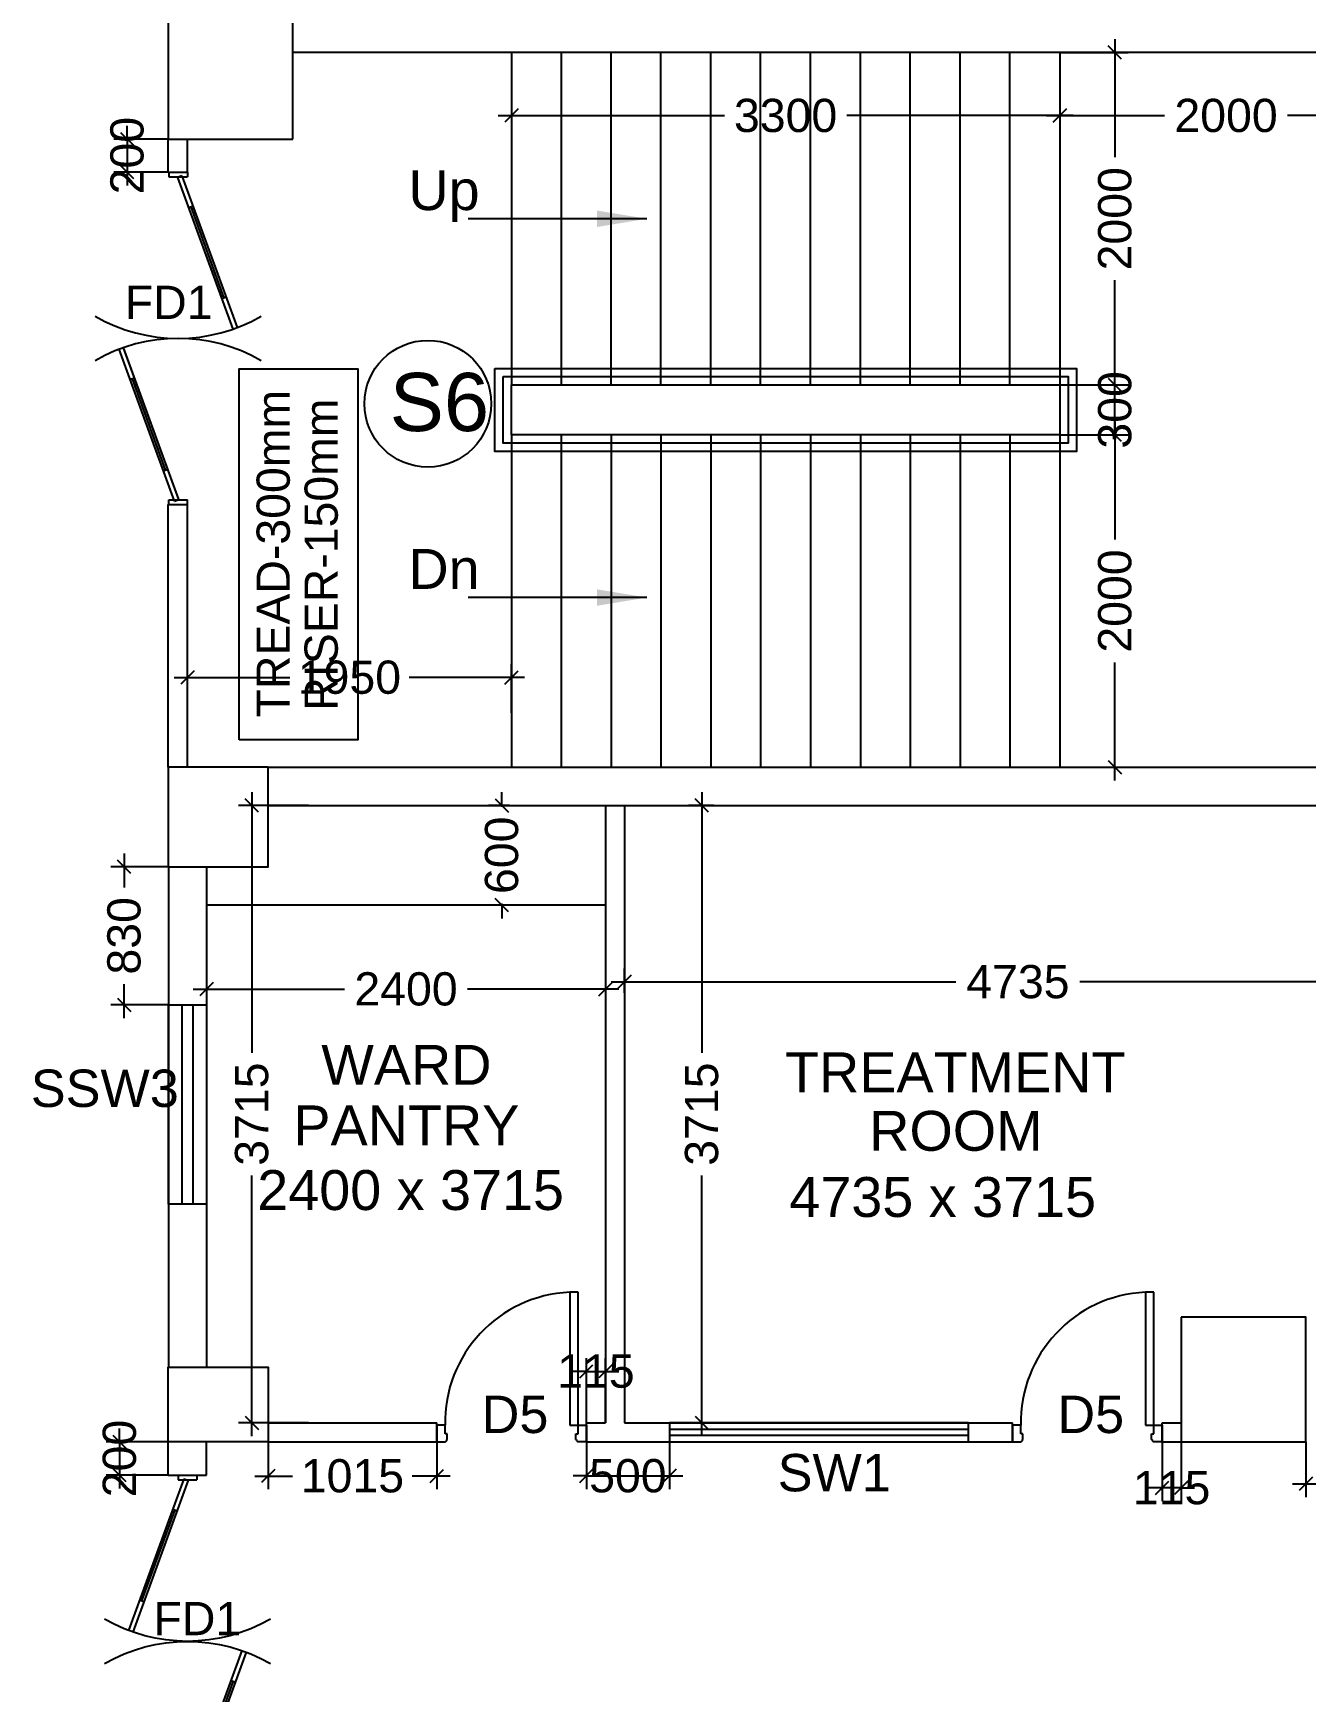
# Model space of a CAD drawing. Extents: x 7620542 to 7843793, y -6476226 to -6093835.
# Drawn here: x 7719566 to 7727223, y -6404973 to -6394993 of the extents above; entities that cross this region are included whole.
import ezdxf
from ezdxf.enums import TextEntityAlignment as Align

# ---------------------------------------------------------------- set-up
doc = ezdxf.new("R2010")
doc.units = 0
doc.header["$LTSCALE"] = 600
doc.header["$MEASUREMENT"] = 0
doc.header["$PDMODE"] = 35
doc.layers.get('0').update_dxf_attribs({"linetype": 'CONTINUOUS'})
doc.layers.get('Defpoints').update_dxf_attribs({"linetype": 'CONTINUOUS'})
for name, color, linetype in [('DOOR', 32, 'CONTINUOUS'), ('Fire Door', 10, 'CONTINUOUS'), ('joinery', 7, 'CONTINUOUS'), ('LA-column', 3, 'CONTINUOUS'), ('Railing', 21, 'CONTINUOUS'), ('Room Dim', 1, 'CONTINUOUS'), ('Stairscase', 7, 'CONTINUOUS'), ('STEPS', 7, 'CONTINUOUS'), ('TEXT', 6, 'CONTINUOUS'), ('Walls', 7, 'CONTINUOUS'), ('WIN', 151, 'CONTINUOUS'), ('Working Dim', 5, 'CONTINUOUS')]:
    doc.layers.add(name, color=color, linetype=linetype)
doc.styles.add('ari', font='arial.ttf')
doc.styles.add('ARIAL', font='arial.ttf')
doc.dimstyles.new('int. dim', dxfattribs={"dimtxt": 450, "dimasz": 80, "dimexe": 80, "dimexo": 0, "dimgap": 70, "dimtad": 0, "dimdec": 0, "dimzin": 12, "dimdsep": 46, "dimtxsty": 'ari', "dimblk": 'OBLIQUE', "dimcen": 2, "dimdle": 80, "dimclrd": 256, "dimclre": 256, "dimclrt": 6, "dimadec": 0, "dimazin": 0, "dimtfac": 1, "dimtdec": 0, "dimtix": 1, "dimtmove": 2, "dimatfit": 3, "dimfxl": 1, "dimtolj": 1, "dimtzin": 0, "dimlwd": -1, "dimlwe": -1, "dimarcsym": 0})

# ---------------------------------------------------------------- blocks, each defined once
blk = doc.blocks.new('A$C15456D16')
at = {"layer": 'Fire Door'}
for p, q in [((969.1, -3.6), (55.6, 329)), ((969.1, -3.6), (55.6, 329)), ((969.2, -3.6), (55.6, 329)), ((978.6, 22.6), (65.1, 355.1)), ((978.6, 22.6), (65.1, 355.1)), ((978.7, 22.6), (65.1, 355.1)), ((247.8, 288.6), (238.3, 262.5)), ((247.8, 288.6), (238.3, 262.5)), ((247.8, 288.6), (238.3, 262.5)), ((791.2, 76), (243, 275.5)), ((791.2, 76), (243, 275.5)), ((791.2, 76), (243, 275.5)), ((-1000, 55.6), (-972.2, 55.6)), ((-1000, -55.6), (-1000, 55.6)), ((-1000, 55.6), (-972.2, 55.6)), ((-1000, -55.6), (-1000, 55.6)), ((-1000, 55.6), (-972.2, 55.6)), ((-1000, -55.6), (-1000, 55.6)), ((-978.6, -22.6), (-969.1, 3.6)), ((-978.6, -22.6), (-969.1, 3.6)), ((-978.6, -22.6), (-969.1, 3.6)), ((-972.2, -55.6), (-972.2, 55.6)), ((-972.2, -55.6), (-972.2, 55.6)), ((-972.2, -55.6), (-972.2, 55.6)), ((-969.1, 3.6), (-55.6, -329)), ((-969.1, 3.6), (-55.6, -329)), ((-969.1, 3.6), (-55.5, -329)), ((795.9, 89.1), (786.4, 63)), ((795.9, 89.1), (786.4, 63)), ((795.9, 89.1), (786.4, 63)), ((978.6, 22.6), (969.1, -3.6)), ((978.6, 22.6), (969.1, -3.6)), ((978.7, 22.6), (969.2, -3.6)), ((1000, 55.6), (972.2, 55.6)), ((972.2, -55.6), (972.2, 55.6)), ((1000, 55.6), (972.2, 55.6)), ((972.2, -55.6), (972.2, 55.6)), ((1000, 55.6), (972.2, 55.6)), ((972.2, -55.6), (972.2, 55.6)), ((1000, -55.6), (1000, 55.6)), ((1000, -55.6), (1000, 55.6)), ((1000, -55.6), (1000, 55.6)), ((-1000, -55.6), (-972.2, -55.6)), ((-1000, -55.6), (-972.2, -55.6)), ((-1000, -55.6), (-972.2, -55.6)), ((-978.6, -22.6), (-65.1, -355.1)), ((-978.6, -22.6), (-65.1, -355.1)), ((-978.6, -22.6), (-65, -355.1)), ((-795.9, -89.1), (-786.4, -63)), ((-795.9, -89.1), (-786.4, -63)), ((-795.9, -89.1), (-786.4, -63)), ((-791.2, -76), (-243, -275.5)), ((-791.2, -76), (-243, -275.5)), ((-791.2, -76), (-243, -275.5)), ((1000, -55.6), (972.2, -55.6)), ((1000, -55.6), (972.2, -55.6)), ((1000, -55.6), (972.2, -55.6)), ((-238.3, -262.5), (-247.8, -288.6)), ((-238.3, -262.5), (-247.8, -288.6)), ((-238.3, -262.5), (-247.8, -288.6))]:
    blk.add_line(p, q, dxfattribs=at)
at = {"layer": 'Fire Door', "extrusion": (0, 0, -1)}
for centre, major_axis, start_param, end_param in [((-1000, 0), (-1000, 0.1), 2.617886, 3.665084), ((-1000, 0), (-1000, 0.1), 2.617886, 3.665084), ((-1000, 0), (-1000, 0.1), 2.617886, 3.665084), ((1000, 0), (1000, 0.1), 2.618102, 3.665299), ((1000, 0), (1000, 0.1), 2.618102, 3.665299), ((1000, 0), (1000, 0.1), 2.618102, 3.665299)]:
    blk.add_ellipse(centre, major_axis=major_axis, ratio=1, start_param=start_param, end_param=end_param, dxfattribs=at)
blk = doc.blocks.new('1000')
at = {"layer": 'DOOR'}
for p, q in [((0, -100), (0, 0)), ((0, 0), (49.7, 0)), ((49.7, 0), (49.7, -2.2)), ((63.2, -49.5), (49.7, -49.5)), ((49.7, -49.5), (49.7, -100)), ((63.2, -13.5), (61, -13.5)), ((63.2, -13.5), (63.2, -49.5)), ((836.8, -13.5), (836.8, -49.5)), ((836.8, -13.5), (839, -13.5)), ((836.8, -49.5), (850.3, -49.5)), ((850.3, 0), (850.3, -2.2)), ((900, 0), (850.3, 0)), ((850.3, -49.5), (850.3, -100)), ((900, -100), (900, 0)), ((49.7, -100), (0, -100)), ((49.7, -100), (49.7, -900.6)), ((100.2, -100), (49.7, -100)), ((100.2, -900.6), (100.2, -100)), ((850.3, -100), (900, -100)), ((49.7, -900.6), (100.2, -900.6))]:
    blk.add_line(p, q, dxfattribs=at)
for centre, major_axis, start_param, end_param in [((49.7, -13.5), (-7.95, 7.95), 3.926991, 5.497787), ((850.3, -13.5), (7.95, 7.95), 0.785398, 2.356194)]:
    blk.add_ellipse(centre, major_axis=major_axis, ratio=1, start_param=start_param, end_param=end_param, dxfattribs=at)
at = {"layer": 'DOOR', "color": 145}
blk.add_ellipse((64.3, -115.3), major_axis=(-519.7, 589.8), ratio=1, start_param=2.464943, end_param=4.009476, dxfattribs=at)
blk = doc.blocks.new('_Oblique')
at = {"color": 0, "linetype": 'ByBlock', "lineweight": -2}
blk.add_line((-0.5, -0.5), (0.5, 0.5), dxfattribs=at)
blk = doc.blocks.new('*D276')
at = {"layer": 'Defpoints', "color": 0, "transparency": 16777216}
for p in [(7727858.1, -6400701.3), (7723123.1, -6400766.7, 1.7), (7727858.1, -6400853.8, 1.7)]:
    blk.add_point(p, dxfattribs=at)
at = {"layer": 'Working Dim', "transparency": 16777216}
for p, q in [((7723123.1, -6400766.7), (7723123.1, -6400621.3)), ((7727858.1, -6400853.8), (7727858.1, -6400621.3)), ((7723043.1, -6400701.3), (7725117.2, -6400701.3)), ((7727938.1, -6400701.3), (7725864.1, -6400701.3))]:
    blk.add_line(p, q, dxfattribs=at)
at = {"layer": 'Working Dim', "transparency": 16777216, "xscale": 80, "yscale": 80, "zscale": 80, "rotation": 180}
blk.add_blockref('_Oblique', (7723123.1, -6400701.3), dxfattribs=at)
at = {"layer": 'Working Dim', "transparency": 16777216, "xscale": 80, "yscale": 80, "zscale": 80}
blk.add_blockref('_Oblique', (7727858.1, -6400701.3), dxfattribs=at)
at = {"layer": 'Working Dim', "color": 6, "transparency": 16777216, "insert": (7725490.6, -6400701.3), "char_height": 200, "attachment_point": 5, "style": 'ari'}
blk.add_mtext('\\A1;4735', dxfattribs=at)
blk = doc.blocks.new('*D277')
at = {"layer": 'Defpoints', "color": 0, "transparency": 16777216}
for p in [(7723588.5, -6399639.8), (7723661.8, -6399639.8, 17.2), (7723664.8, -6403354.6, -1.1)]:
    blk.add_point(p, dxfattribs=at)
at = {"layer": 'Working Dim', "transparency": 16777216}
for p, q in [((7723661.8, -6399639.8), (7723508.5, -6399639.8)), ((7723588.5, -6399559.8), (7723588.5, -6401127.9)), ((7723588.5, -6403434.6), (7723588.5, -6401866.5)), ((7723664.8, -6403354.6), (7723508.5, -6403354.6))]:
    blk.add_line(p, q, dxfattribs=at)
at = {"layer": 'Working Dim', "transparency": 16777216, "xscale": 80, "yscale": 80, "zscale": 80}
for p, rotation in [((7723588.5, -6399639.8), 90), ((7723588.5, -6403354.6), 270)]:
    blk.add_blockref('_Oblique', p, dxfattribs=dict(at, rotation=rotation))
at = {"layer": 'Working Dim', "color": 6, "transparency": 16777216, "insert": (7723588.5, -6401497.2), "char_height": 200, "attachment_point": 5, "rotation": 90, "style": 'ari'}
blk.add_mtext('\\A1;3715', dxfattribs=at)
blk = doc.blocks.new('*D278')
at = {"layer": 'Defpoints', "color": 0, "transparency": 16777216}
for p in [(7720609.1, -6400621.5, 19.9), (7723009.1, -6400655.5, 1.7), (7723009.1, -6400745)]:
    blk.add_point(p, dxfattribs=at)
at = {"layer": 'Working Dim', "transparency": 16777216}
for p, q in [((7720609.1, -6400621.5), (7720609.1, -6400825)), ((7720529.1, -6400745), (7721439.1, -6400745)), ((7723089.1, -6400745), (7722179.1, -6400745)), ((7723009.1, -6400655.5), (7723009.1, -6400825))]:
    blk.add_line(p, q, dxfattribs=at)
at = {"layer": 'Working Dim', "transparency": 16777216, "xscale": 80, "yscale": 80, "zscale": 80, "rotation": 180}
blk.add_blockref('_Oblique', (7720609.1, -6400745), dxfattribs=at)
at = {"layer": 'Working Dim', "transparency": 16777216, "xscale": 80, "yscale": 80, "zscale": 80}
blk.add_blockref('_Oblique', (7723009.1, -6400745), dxfattribs=at)
at = {"layer": 'Working Dim', "color": 6, "transparency": 16777216, "insert": (7721809.1, -6400745), "char_height": 200, "attachment_point": 5, "style": 'ari'}
blk.add_mtext('\\A1;2400', dxfattribs=at)
blk = doc.blocks.new('*D279')
at = {"layer": 'Defpoints', "color": 0, "transparency": 16777216}
for p in [(7720881.2, -6399639.8), (7721221.9, -6399639.8, 17.2), (7721221.9, -6403354.6, 1.7)]:
    blk.add_point(p, dxfattribs=at)
at = {"layer": 'Working Dim', "transparency": 16777216}
for p, q in [((7721221.9, -6399639.8), (7720801.2, -6399639.8)), ((7720881.2, -6399559.8), (7720881.2, -6401127.9)), ((7720881.2, -6403434.6), (7720881.2, -6401866.5)), ((7721221.9, -6403354.6), (7720801.2, -6403354.6))]:
    blk.add_line(p, q, dxfattribs=at)
at = {"layer": 'Working Dim', "transparency": 16777216, "xscale": 80, "yscale": 80, "zscale": 80}
for p, rotation in [((7720881.2, -6399639.8), 90), ((7720881.2, -6403354.6), 270)]:
    blk.add_blockref('_Oblique', p, dxfattribs=dict(at, rotation=rotation))
at = {"layer": 'Working Dim', "color": 6, "transparency": 16777216, "insert": (7720881.2, -6401497.2), "char_height": 200, "attachment_point": 5, "rotation": 90, "style": 'ari'}
blk.add_mtext('\\A1;3715', dxfattribs=at)
blk = doc.blocks.new('*D946')
at = {"layer": 'Defpoints', "color": 0, "transparency": 16777216}
for p in [(7725743, -6395394.1, 13.1), (7727743, -6395394.1, 14.8), (7727743, -6395489.1)]:
    blk.add_point(p, dxfattribs=at)
at = {"layer": 'Working Dim', "transparency": 16777216}
for p, q in [((7725743, -6395394.1), (7725743, -6395569.1)), ((7727743, -6395394.1), (7727743, -6395569.1)), ((7725663, -6395489.1), (7726373, -6395489.1)), ((7727823, -6395489.1), (7727113, -6395489.1))]:
    blk.add_line(p, q, dxfattribs=at)
at = {"layer": 'Working Dim', "transparency": 16777216, "xscale": 80, "yscale": 80, "zscale": 80, "rotation": 180}
blk.add_blockref('_Oblique', (7725743, -6395489.1), dxfattribs=at)
at = {"layer": 'Working Dim', "transparency": 16777216, "xscale": 80, "yscale": 80, "zscale": 80}
blk.add_blockref('_Oblique', (7727743, -6395489.1), dxfattribs=at)
at = {"layer": 'Working Dim', "color": 6, "transparency": 16777216, "insert": (7726743, -6395489.1), "char_height": 200, "attachment_point": 5, "style": 'ari'}
blk.add_mtext('\\A1;2000', dxfattribs=at)
blk = doc.blocks.new('*D947')
at = {"layer": 'Defpoints', "color": 0, "transparency": 16777216}
for p in [(7722443, -6395394.1, 13.1), (7725743, -6395394.1), (7722443, -6395489.1)]:
    blk.add_point(p, dxfattribs=at)
at = {"layer": 'Working Dim', "transparency": 16777216}
for p, q in [((7722443, -6395394.1), (7722443, -6395569.1)), ((7725743, -6395394.1), (7725743, -6395569.1)), ((7722363, -6395489.1), (7723724.7, -6395489.1)), ((7725823, -6395489.1), (7724461.2, -6395489.1))]:
    blk.add_line(p, q, dxfattribs=at)
at = {"layer": 'Working Dim', "transparency": 16777216, "xscale": 80, "yscale": 80, "zscale": 80, "rotation": 180}
blk.add_blockref('_Oblique', (7722443, -6395489.1), dxfattribs=at)
at = {"layer": 'Working Dim', "transparency": 16777216, "xscale": 80, "yscale": 80, "zscale": 80}
blk.add_blockref('_Oblique', (7725743, -6395489.1), dxfattribs=at)
at = {"layer": 'Working Dim', "color": 6, "transparency": 16777216, "insert": (7724093, -6395489.1), "char_height": 200, "attachment_point": 5, "style": 'ari'}
blk.add_mtext('\\A1;3300', dxfattribs=at)
blk = doc.blocks.new('*D948')
at = {"layer": 'Defpoints', "color": 0, "transparency": 16777216}
for p in [(7720494, -6398869.5), (7720494, -6399081.6, 17.2), (7722443, -6399081.7, 16.6)]:
    blk.add_point(p, dxfattribs=at)
at = {"layer": 'Working Dim', "transparency": 16777216}
for p, q in [((7720494, -6399081.6), (7720494, -6398789.5)), ((7722443, -6399081.7), (7722443, -6398789.5)), ((7720414, -6398869.5), (7721109.6, -6398869.5)), ((7722523, -6398869.5), (7721827.3, -6398869.5))]:
    blk.add_line(p, q, dxfattribs=at)
at = {"layer": 'Working Dim', "transparency": 16777216, "xscale": 80, "yscale": 80, "zscale": 80, "rotation": 180}
blk.add_blockref('_Oblique', (7720494, -6398869.5), dxfattribs=at)
at = {"layer": 'Working Dim', "transparency": 16777216, "xscale": 80, "yscale": 80, "zscale": 80}
blk.add_blockref('_Oblique', (7722443, -6398869.5), dxfattribs=at)
at = {"layer": 'Working Dim', "color": 6, "transparency": 16777216, "insert": (7721468.5, -6398869.5), "char_height": 200, "attachment_point": 5, "style": 'ari'}
blk.add_mtext('\\A1;1950', dxfattribs=at)
blk = doc.blocks.new('*D949')
at = {"layer": 'Defpoints', "color": 0, "transparency": 16777216}
for p in [(7725743, -6395109.7, 4.6), (7726074.4, -6395109.7), (7725743, -6397109.7, 13.1)]:
    blk.add_point(p, dxfattribs=at)
at = {"layer": 'Working Dim', "transparency": 16777216}
for p, q in [((7726074.4, -6395029.7), (7726074.4, -6395739.7)), ((7725743, -6395109.7), (7726154.4, -6395109.7)), ((7726074.4, -6397189.7), (7726074.4, -6396479.7)), ((7725743, -6397109.7), (7726154.4, -6397109.7))]:
    blk.add_line(p, q, dxfattribs=at)
at = {"layer": 'Working Dim', "transparency": 16777216, "xscale": 80, "yscale": 80, "zscale": 80}
for p, rotation in [((7726074.4, -6395109.7), 90), ((7726074.4, -6397109.7), 270)]:
    blk.add_blockref('_Oblique', p, dxfattribs=dict(at, rotation=rotation))
at = {"layer": 'Working Dim', "color": 6, "transparency": 16777216, "insert": (7726074.4, -6396109.7), "char_height": 200, "attachment_point": 5, "rotation": 90, "style": 'ari'}
blk.add_mtext('\\A1;2000', dxfattribs=at)
blk = doc.blocks.new('*D950')
at = {"layer": 'Defpoints', "color": 0, "transparency": 16777216}
for p in [(7725743, -6397409.7, 13.1), (7725743, -6399409.8, 17.2), (7726074.4, -6399409.8)]:
    blk.add_point(p, dxfattribs=at)
at = {"layer": 'Working Dim', "transparency": 16777216}
for p, q in [((7726074.4, -6397329.7), (7726074.4, -6398039.7)), ((7725743, -6397409.7), (7726154.4, -6397409.7)), ((7726074.4, -6399489.8), (7726074.4, -6398779.7)), ((7725743, -6399409.8), (7726154.4, -6399409.8))]:
    blk.add_line(p, q, dxfattribs=at)
at = {"layer": 'Working Dim', "transparency": 16777216, "xscale": 80, "yscale": 80, "zscale": 80}
for p, rotation in [((7726074.4, -6397409.7), 90), ((7726074.4, -6399409.8), 270)]:
    blk.add_blockref('_Oblique', p, dxfattribs=dict(at, rotation=rotation))
at = {"layer": 'Working Dim', "color": 6, "transparency": 16777216, "insert": (7726074.4, -6398409.7), "char_height": 200, "attachment_point": 5, "rotation": 90, "style": 'ari'}
blk.add_mtext('\\A1;2000', dxfattribs=at)
blk = doc.blocks.new('*D957')
at = {"layer": 'Defpoints', "color": 0, "transparency": 16777216}
for p in [(7725743, -6397109.7), (7726074.4, -6397109.7), (7725743, -6397409.7)]:
    blk.add_point(p, dxfattribs=at)
at = {"layer": 'Working Dim', "transparency": 16777216}
for p, q in [((7726074.4, -6397109.7), (7726074.4, -6397029.7)), ((7725743, -6397109.7), (7726154.4, -6397109.7)), ((7726074.4, -6397409.7), (7726074.4, -6397109.7)), ((7725743, -6397409.7), (7726154.4, -6397409.7)), ((7726074.4, -6397409.7), (7726074.4, -6397489.7))]:
    blk.add_line(p, q, dxfattribs=at)
at = {"layer": 'Working Dim', "transparency": 16777216, "xscale": 80, "yscale": 80, "zscale": 80}
for p, rotation in [((7726074.4, -6397109.7), 270), ((7726074.4, -6397409.7), 90)]:
    blk.add_blockref('_Oblique', p, dxfattribs=dict(at, rotation=rotation))
at = {"layer": 'Working Dim', "color": 6, "transparency": 16777216, "insert": (7726074.4, -6397259.7), "char_height": 200, "attachment_point": 5, "rotation": 90, "style": 'ari'}
blk.add_mtext('\\A1;300', dxfattribs=at)
blk = doc.blocks.new('*D1547')
at = {"layer": 'Defpoints', "color": 0, "transparency": 16777216}
for p in [(7720379, -6403469.6, 2.4), (7720085.6, -6403669.6), (7720379, -6403669.6)]:
    blk.add_point(p, dxfattribs=at)
at = {"layer": 'Working Dim', "transparency": 16777216}
for p, q in [((7720085.6, -6403469.6), (7720085.6, -6403389.6)), ((7720379, -6403469.6), (7720005.6, -6403469.6)), ((7720085.6, -6403469.6), (7720085.6, -6403669.6)), ((7720379, -6403669.6), (7720005.6, -6403669.6)), ((7720085.6, -6403669.6), (7720085.6, -6403749.6))]:
    blk.add_line(p, q, dxfattribs=at)
at = {"layer": 'Working Dim', "transparency": 16777216, "xscale": 80, "yscale": 80, "zscale": 80}
for p, rotation in [((7720085.6, -6403469.6), 270), ((7720085.6, -6403669.6), 90)]:
    blk.add_blockref('_Oblique', p, dxfattribs=dict(at, rotation=rotation))
at = {"layer": 'Working Dim', "color": 6, "transparency": 16777216, "insert": (7720085.6, -6403569.6), "char_height": 200, "attachment_point": 5, "rotation": 90, "style": 'ari'}
blk.add_mtext('\\A1;200', dxfattribs=at)
blk = doc.blocks.new('*D1590')
at = {"layer": 'Defpoints', "color": 0, "transparency": 16777216}
for p in [(7720979, -6403469.6, 2.4), (7721994.1, -6403469.6), (7721994.1, -6403674.8)]:
    blk.add_point(p, dxfattribs=at)
at = {"layer": 'Working Dim', "transparency": 16777216}
for p, q in [((7720979, -6403469.6), (7720979, -6403754.8)), ((7721994.1, -6403469.6), (7721994.1, -6403754.8)), ((7720899, -6403674.8), (7721126.6, -6403674.8)), ((7722074.1, -6403674.8), (7721846.5, -6403674.8))]:
    blk.add_line(p, q, dxfattribs=at)
at = {"layer": 'Working Dim', "transparency": 16777216, "xscale": 80, "yscale": 80, "zscale": 80, "rotation": 180}
blk.add_blockref('_Oblique', (7720979, -6403674.8), dxfattribs=at)
at = {"layer": 'Working Dim', "transparency": 16777216, "xscale": 80, "yscale": 80, "zscale": 80}
blk.add_blockref('_Oblique', (7721994.1, -6403674.8), dxfattribs=at)
at = {"layer": 'Working Dim', "color": 6, "transparency": 16777216, "insert": (7721486.6, -6403674.8), "char_height": 200, "attachment_point": 5, "style": 'ari'}
blk.add_mtext('\\A1;1015', dxfattribs=at)
blk = doc.blocks.new('*D1591')
at = {"layer": 'Defpoints', "color": 0, "transparency": 16777216}
for p in [(7723009.1, -6403045), (7722894.1, -6403354.6), (7723009.1, -6403354.6)]:
    blk.add_point(p, dxfattribs=at)
at = {"layer": 'Working Dim', "transparency": 16777216}
for p, q in [((7722894.1, -6403045), (7722814.1, -6403045)), ((7722894.1, -6403354.6), (7722894.1, -6402965)), ((7722894.1, -6403045), (7723009.1, -6403045)), ((7723009.1, -6403354.6), (7723009.1, -6402965)), ((7723009.1, -6403045), (7723089.1, -6403045))]:
    blk.add_line(p, q, dxfattribs=at)
at = {"layer": 'Working Dim', "transparency": 16777216, "xscale": 80, "yscale": 80, "zscale": 80}
blk.add_blockref('_Oblique', (7722894.1, -6403045), dxfattribs=at)
at = {"layer": 'Working Dim', "transparency": 16777216, "xscale": 80, "yscale": 80, "zscale": 80, "rotation": 180}
blk.add_blockref('_Oblique', (7723009.1, -6403045), dxfattribs=at)
at = {"layer": 'Working Dim', "color": 6, "transparency": 16777216, "insert": (7722951.6, -6403045), "char_height": 200, "attachment_point": 5, "style": 'ari'}
blk.add_mtext('\\A1;115', dxfattribs=at)
blk = doc.blocks.new('*D1592')
at = {"layer": 'Defpoints', "color": 0, "transparency": 16777216}
for p in [(7722894.1, -6403469.6), (7723393.9, -6403469.6), (7723393.9, -6403674.4)]:
    blk.add_point(p, dxfattribs=at)
at = {"layer": 'Working Dim', "transparency": 16777216}
for p, q in [((7722894.1, -6403469.6), (7722894.1, -6403754.4)), ((7723393.9, -6403469.6), (7723393.9, -6403754.4)), ((7722894.1, -6403674.4), (7722814.1, -6403674.4)), ((7722894.1, -6403674.4), (7723393.9, -6403674.4)), ((7723393.9, -6403674.4), (7723473.9, -6403674.4))]:
    blk.add_line(p, q, dxfattribs=at)
at = {"layer": 'Working Dim', "transparency": 16777216, "xscale": 80, "yscale": 80, "zscale": 80}
blk.add_blockref('_Oblique', (7722894.1, -6403674.4), dxfattribs=at)
at = {"layer": 'Working Dim', "transparency": 16777216, "xscale": 80, "yscale": 80, "zscale": 80, "rotation": 180}
blk.add_blockref('_Oblique', (7723393.9, -6403674.4), dxfattribs=at)
at = {"layer": 'Working Dim', "color": 6, "transparency": 16777216, "insert": (7723144, -6403674.4), "char_height": 200, "attachment_point": 5, "style": 'ari'}
blk.add_mtext('\\A1;500', dxfattribs=at)
blk = doc.blocks.new('*D1593')
at = {"layer": 'Defpoints', "color": 0, "transparency": 16777216}
for p in [(7726358.1, -6403469.6), (7726473.1, -6403469.6), (7726358.1, -6403746.2)]:
    blk.add_point(p, dxfattribs=at)
at = {"layer": 'Working Dim', "transparency": 16777216}
for p, q in [((7726358.1, -6403469.6), (7726358.1, -6403826.2)), ((7726473.1, -6403469.6), (7726473.1, -6403826.2)), ((7726358.1, -6403746.2), (7726278.1, -6403746.2)), ((7726473.1, -6403746.2), (7726358.1, -6403746.2)), ((7726473.1, -6403746.2), (7726553.1, -6403746.2))]:
    blk.add_line(p, q, dxfattribs=at)
at = {"layer": 'Working Dim', "transparency": 16777216, "xscale": 80, "yscale": 80, "zscale": 80}
blk.add_blockref('_Oblique', (7726358.1, -6403746.2), dxfattribs=at)
at = {"layer": 'Working Dim', "transparency": 16777216, "xscale": 80, "yscale": 80, "zscale": 80, "rotation": 180}
blk.add_blockref('_Oblique', (7726473.1, -6403746.2), dxfattribs=at)
at = {"layer": 'Working Dim', "color": 6, "transparency": 16777216, "insert": (7726415.6, -6403746.2), "char_height": 200, "attachment_point": 5, "style": 'ari'}
blk.add_mtext('\\A1;115', dxfattribs=at)
blk = doc.blocks.new('*D1595')
at = {"layer": 'Defpoints', "color": 0, "transparency": 16777216}
for p in [(7727223, -6403469.7, 3.4), (7728523.2, -6403469.6), (7728523.2, -6403722.8)]:
    blk.add_point(p, dxfattribs=at)
at = {"layer": 'Working Dim', "transparency": 16777216}
for p, q in [((7727223, -6403469.7), (7727223, -6403802.8)), ((7728523.2, -6403469.6), (7728523.2, -6403802.8)), ((7727143, -6403722.8), (7727514.2, -6403722.8)), ((7728603.2, -6403722.8), (7728232, -6403722.8))]:
    blk.add_line(p, q, dxfattribs=at)
at = {"layer": 'Working Dim', "transparency": 16777216, "xscale": 80, "yscale": 80, "zscale": 80, "rotation": 180}
blk.add_blockref('_Oblique', (7727223, -6403722.8), dxfattribs=at)
at = {"layer": 'Working Dim', "transparency": 16777216, "xscale": 80, "yscale": 80, "zscale": 80}
blk.add_blockref('_Oblique', (7728523.2, -6403722.8), dxfattribs=at)
at = {"layer": 'Working Dim', "color": 6, "transparency": 16777216, "insert": (7727873.1, -6403722.8), "char_height": 200, "attachment_point": 5, "style": 'ari'}
blk.add_mtext('\\A1;1300', dxfattribs=at)
blk = doc.blocks.new('*D1605')
at = {"layer": 'Defpoints', "color": 0, "transparency": 16777216}
for p in [(7720379, -6395629.7), (7720131.3, -6395829.7), (7720379, -6395829.7)]:
    blk.add_point(p, dxfattribs=at)
at = {"layer": 'Working Dim', "transparency": 16777216}
for p, q in [((7720131.3, -6395629.7), (7720131.3, -6395549.7)), ((7720379, -6395629.7), (7720051.3, -6395629.7)), ((7720131.3, -6395629.7), (7720131.3, -6395829.7)), ((7720379, -6395829.7), (7720051.3, -6395829.7)), ((7720131.3, -6395829.7), (7720131.3, -6395909.7))]:
    blk.add_line(p, q, dxfattribs=at)
at = {"layer": 'Working Dim', "transparency": 16777216, "xscale": 80, "yscale": 80, "zscale": 80}
for p, rotation in [((7720131.3, -6395629.7), 270), ((7720131.3, -6395829.7), 90)]:
    blk.add_blockref('_Oblique', p, dxfattribs=dict(at, rotation=rotation))
at = {"layer": 'Working Dim', "color": 6, "transparency": 16777216, "insert": (7720131.3, -6395729.7), "char_height": 200, "attachment_point": 5, "rotation": 90, "style": 'ari'}
blk.add_mtext('\\A1;200', dxfattribs=at)
blk = doc.blocks.new('*D1606')
at = {"layer": 'Defpoints', "color": 0, "transparency": 16777216}
for p in [(7720379, -6400009.7, 3.4), (7720113, -6400839.6), (7720379.1, -6400839.6)]:
    blk.add_point(p, dxfattribs=at)
at = {"layer": 'Working Dim', "transparency": 16777216}
for p, q in [((7720113, -6399929.7), (7720113, -6400133.9)), ((7720379, -6400009.7), (7720033, -6400009.7)), ((7720113, -6400919.6), (7720113, -6400715.4)), ((7720379.1, -6400839.6), (7720033, -6400839.6))]:
    blk.add_line(p, q, dxfattribs=at)
at = {"layer": 'Working Dim', "transparency": 16777216, "xscale": 80, "yscale": 80, "zscale": 80}
for p, rotation in [((7720113, -6400009.7), 90), ((7720113, -6400839.6), 270)]:
    blk.add_blockref('_Oblique', p, dxfattribs=dict(at, rotation=rotation))
at = {"layer": 'Working Dim', "color": 6, "transparency": 16777216, "insert": (7720113, -6400424.6), "char_height": 200, "attachment_point": 5, "rotation": 90, "style": 'ari'}
blk.add_mtext('\\A1;830', dxfattribs=at)
blk = doc.blocks.new('*D2066')
at = {"layer": 'Defpoints', "color": 0, "transparency": 16777216}
for p in [(7722431.4, -6399639.8), (7722385.1, -6400239.6), (7722431.4, -6400239.6)]:
    blk.add_point(p, dxfattribs=at)
at = {"layer": 'Working Dim', "transparency": 16777216}
for p, q in [((7722431.4, -6399639.8), (7722305.1, -6399639.8)), ((7722385.1, -6399639.8), (7722385.1, -6399559.8)), ((7722385.1, -6399639.8), (7722385.1, -6399648.5)), ((7722431.4, -6400239.6), (7722305.1, -6400239.6)), ((7722385.1, -6400239.6), (7722385.1, -6400230.8)), ((7722385.1, -6400239.6), (7722385.1, -6400319.6))]:
    blk.add_line(p, q, dxfattribs=at)
at = {"layer": 'Working Dim', "transparency": 16777216, "xscale": 80, "yscale": 80, "zscale": 80}
for p, rotation in [((7722385.1, -6399639.8), 270), ((7722385.1, -6400239.6), 90)]:
    blk.add_blockref('_Oblique', p, dxfattribs=dict(at, rotation=rotation))
at = {"layer": 'Working Dim', "color": 6, "transparency": 16777216, "insert": (7722385.1, -6399939.7), "char_height": 200, "attachment_point": 5, "rotation": 90, "style": 'ari'}
blk.add_mtext('\\A1;600', dxfattribs=at)

msp = doc.modelspace()

# ---------------------------------------------------------------- linework, layer by layer
msp.add_circle((7721940.638, -6397222.851, -2.741), 381.426)
at = {"layer": 'LA-column', "color": 2}
for points, elevation in [([(7721128.968, -6395629.731), (7721128.968, -6394879.731), (7720378.968, -6394879.731), (7720378.968, -6395629.731)], -11.41), ([(7720378.968, -6400009.73), (7720978.968, -6400009.73), (7720978.968, -6399409.73), (7720378.968, -6399409.73)], -11.41), ([(7726472.968, -6402719.726), (7726472.968, -6403469.726), (7727222.968, -6403469.726), (7727222.968, -6402719.726)], -11.41), ([(7720978.968, -6403469.615), (7720378.968, -6403469.615), (7720378.968, -6403019.615), (7720978.968, -6403019.615)], -12.441)]:
    msp.add_lwpolyline(points, close=True, dxfattribs=dict(at, elevation=elevation))
at = {"layer": 'Railing', "elevation": -1.738}
for points in [[(7722342.967, -6397009.686), (7725842.969, -6397009.686), (7725842.969, -6397509.689), (7722342.967, -6397509.689)], [(7722392.967, -6397059.687), (7725792.968, -6397059.687), (7725792.968, -6397459.688), (7722392.967, -6397459.688)]]:
    msp.add_lwpolyline(points, close=True, dxfattribs=at)
at = {"layer": 'Stairscase', "color": 7}
for p, q in [((7722442.968, -6395109.688, -1.738), (7722442.968, -6397109.688, -1.738)), ((7722742.968, -6395109.688, -1.738), (7722742.968, -6397109.688, -1.738)), ((7723042.968, -6397109.688, -1.738), (7723042.968, -6395109.688, -1.738)), ((7723342.968, -6397109.688, -1.738), (7723342.968, -6395109.688, -1.738)), ((7723642.968, -6397109.688, -1.738), (7723642.968, -6395109.688, -1.738)), ((7723942.968, -6397109.688, -1.738), (7723942.968, -6395109.688, -1.738)), ((7724242.968, -6397109.688, -1.738), (7724242.968, -6395109.688, -1.738)), ((7724542.968, -6397109.688, -1.738), (7724542.968, -6395109.688, -1.738)), ((7724842.968, -6397109.688, -1.738), (7724842.968, -6395109.688, -1.738)), ((7725142.968, -6397109.688, -1.738), (7725142.968, -6395109.688, -1.738)), ((7725442.968, -6397109.688, -1.738), (7725442.968, -6395109.688, -1.738)), ((7725742.968, -6395109.688, -1.738), (7725742.968, -6397109.688, -1.738)), ((7722442.968, -6397409.688, -1.738), (7722442.968, -6399409.688, -1.738)), ((7722742.968, -6397409.688, -1.738), (7722742.968, -6399409.688, -1.738)), ((7723042.968, -6397409.688, -1.738), (7723042.968, -6399409.688, -1.738)), ((7723342.968, -6397409.688, -1.738), (7723342.968, -6399409.688, -1.738)), ((7723642.968, -6397409.688, -1.738), (7723642.968, -6399409.688, -1.738)), ((7723942.968, -6397409.688, -1.738), (7723942.968, -6399409.688, -1.738)), ((7724242.968, -6397409.688, -1.738), (7724242.968, -6399409.688, -1.738)), ((7724542.968, -6397409.688, -1.738), (7724542.968, -6399409.688, -1.738)), ((7724842.968, -6397409.688, -1.738), (7724842.968, -6399409.688, -1.738)), ((7725142.968, -6397409.688, -1.738), (7725142.968, -6399409.688, -1.738)), ((7725442.968, -6397409.688, -1.738), (7725442.968, -6399409.688, -1.738)), ((7725742.968, -6397409.688, -1.738), (7725742.968, -6399409.688, -1.738))]:
    msp.add_line(p, q, dxfattribs=at)
at = {"layer": 'Stairscase', "color": 7, "elevation": -1.738}
msp.add_lwpolyline([(7722442.968, -6397109.688), (7725742.968, -6397109.688), (7725742.968, -6397409.688), (7722442.968, -6397409.688)], close=True, dxfattribs=at)
at = {"layer": 'STEPS', "elevation": -2.741}
msp.add_lwpolyline([(7720804.266, -6399244.402), (7720804.266, -6397012.754), (7721519.847, -6397012.754), (7721519.847, -6399244.402)], close=True, dxfattribs=at)
at = {"layer": 'Walls'}
for p, q in [((7727742.968, -6395109.688, -14.83), (7721128.968, -6395109.688, -14.83)), ((7720378.968, -6395829.689, -14.83), (7720493.968, -6395829.689, -14.83)), ((7720378.968, -6397829.708, -14.83), (7720493.968, -6397829.708, -14.83)), ((7720978.968, -6399409.767, -14.83), (7727742.968, -6399409.767, -14.83)), ((7720978.968, -6399639.767, -14.83), (7727742.968, -6399639.767, -14.83)), ((7723009.149, -6399639.616, -14.83), (7723009.149, -6403354.616, -14.83)), ((7723124.149, -6399639.616, -14.83), (7723124.149, -6403354.616, -14.83)), ((7720379.146, -6400009.918, -14.83), (7720379.146, -6403019.77, -14.83)), ((7720609.146, -6400009.918, -14.83), (7720609.146, -6403019.77, -14.83)), ((7720978.877, -6403354.616, -14.83), (7721994.144, -6403354.616, -14.83)), ((7721994.144, -6403469.616, -14.83), (7721994.144, -6403354.616, -14.83)), ((7722894.149, -6403354.616, -14.83), (7723009.149, -6403354.616, -14.83)), ((7723124.149, -6403354.616, -14.83), (7725458.142, -6403354.616, -14.83)), ((7726358.147, -6403354.616, -14.83), (7726473.147, -6403354.616, -14.83)), ((7726358.147, -6403469.616, -14.83), (7726358.147, -6403354.616, -14.83)), ((7720378.969, -6403669.575, -14.83), (7720378.969, -6403469.77, -14.83)), ((7720608.969, -6403669.575, -14.83), (7720608.969, -6403469.77, -14.83)), ((7720978.877, -6403469.616, -14.83), (7721994.144, -6403469.616, -14.83)), ((7722894.149, -6403469.616, -14.83), (7725458.142, -6403469.616, -14.83)), ((7726358.147, -6403469.616, -14.83), (7726473.147, -6403469.616, -14.83)), ((7720378.969, -6403669.575, -14.83), (7720608.969, -6403669.575, -14.83))]:
    msp.add_line(p, q, dxfattribs=at)
at = {"layer": 'Walls', "linetype": 'Continuous'}
for p, q in [((7723009.149, -6400239.616, -14.83), (7720609.146, -6400239.616, -14.83)), ((7722894.149, -6403469.616, -14.83), (7722894.149, -6403354.616, -14.83)), ((7725458.142, -6403469.616, -14.83), (7725458.142, -6403354.616, -14.83))]:
    msp.add_line(p, q, dxfattribs=at)
at = {"layer": 'Walls', "elevation": -14.83, "flags": 128}
for points in [[(7720378.968, -6395829.689), (7720378.968, -6395629.767)], [(7720493.968, -6395829.689), (7720493.968, -6395629.767)], [(7720378.968, -6399409.767), (7720378.968, -6397829.708)], [(7720493.968, -6399409.688), (7720493.968, -6397829.708)]]:
    msp.add_lwpolyline(points, dxfattribs=at)
at = {"layer": 'WIN', "linetype": 'Continuous', "elevation": -14.83}
for points in [[(7720379.146, -6402039.553), (7720379.146, -6400839.553), (7720609.146, -6400839.553), (7720609.146, -6402039.553)], [(7720461.93, -6402039.553), (7720461.93, -6400839.553), (7720526.363, -6400839.553), (7720526.363, -6402039.553)], [(7723393.941, -6403354.616), (7723393.941, -6403469.607), (7725194.349, -6403469.607), (7725194.349, -6403354.616)], [(7723393.941, -6403394.616), (7723393.941, -6403429.607), (7725194.349, -6403429.607), (7725194.349, -6403394.616)]]:
    msp.add_lwpolyline(points, close=True, dxfattribs=at)

# ---------------------------------------------------------------- block references
at = {"layer": 'DOOR', "linetype": 'Continuous', "rotation": 180.0000130200482}
for p in [(7722894.144, -6403469.616, -14.83), (7726358.141, -6403469.616, -14.83)]:
    msp.add_blockref('1000', p, dxfattribs=at)
at = {"layer": 'Fire Door', "color": 3, "lineweight": 0, "xscale": -1, "rotation": 270}
msp.add_blockref('A$C15456D16', (7720438.412, -6396829.708, 2.39), dxfattribs=at)
at = {"layer": 'Fire Door', "color": 3, "lineweight": 0, "rotation": 270}
msp.add_blockref('A$C15456D16', (7720493.969, -6404669.704, -14.83), dxfattribs=at)

# ---------------------------------------------------------------- texts
at = {"layer": 'Fire Door', "style": 'ARIAL'}
for p in [(7720381.106, -6396712.783, 14.417), (7720553.741, -6404632.655, -14.83)]:
    msp.add_text('FD1', height=200, dxfattribs=at).set_placement(p, align=Align.CENTER)
at = {"layer": 'joinery', "style": 'ari'}
for s, p in [('SSW3', (7719996.9, -6401454.227, -14.83)), ('D5', (7722465.096, -6403416.398, -14.83)), ('D5', (7725929.094, -6403416.398, -14.83)), ('SW1', (7724385.854, -6403767.131, -14.83))]:
    msp.add_text(s, height=225, dxfattribs=at).set_placement(p, align=Align.CENTER)
at = {"layer": 'Room Dim', "style": 'ARIAL'}
msp.add_text('2400 x 3715', height=240, dxfattribs=at).set_placement((7721836.842, -6401954.255, -14.83), align=Align.MIDDLE_CENTER)
msp.add_text('4735 x 3715', height=240, dxfattribs=at).set_placement((7725038.263, -6402115.996, -14.83), align=Align.CENTER)
at = {"layer": 'Stairscase', "color": 7, "linetype": 'Continuous', "style": 'ARIAL'}
for s, p in [('Up', (7722037.802, -6396057.551, -1.738)), ('Dn', (7722037.802, -6398336.688, -1.738))]:
    msp.add_text(s, height=240, dxfattribs=at).set_placement(p, align=Align.CENTER)
at = {"layer": 'STEPS', "color": 6, "style": 'ARIAL'}
msp.add_text('S6', height=350, dxfattribs=at).set_placement((7722010.027, -6397387.234, -2.741), align=Align.CENTER)
at = {"layer": 'TEXT', "color": 7, "style": 'ARIAL'}
for s, p in [('TREAD-300mm', (7721109.88, -6398124.815, -2.741)), ('RISER-150mm', (7721398.551, -6398130.349, -2.741))]:
    msp.add_text(s, height=200, rotation=90, dxfattribs=at).set_placement(p, align=Align.CENTER)
for s, p in [('WARD', (7721811.256, -6401320.81, -14.83)), ('TREATMENT', (7725113.795, -6401365.563, -14.83)), ('PANTRY', (7721811.256, -6401685.077, -14.83)), ('ROOM', (7725117.56, -6401717.727, -14.83))]:
    msp.add_text(s, height=240, dxfattribs=at).set_placement(p, align=Align.CENTER)

# ---------------------------------------------------------------- dimensions: what is measured, and where the dimension line sits
at = {"layer": 'Working Dim'}
for base, p1, p2, override, picture, middle in [((7726074.372, -6395109.688, -14.83), (7725742.968, -6397109.688, -1.738), (7725742.971, -6395109.688, -10.192), {"dimtxt": 200}, '*D949', (7726074.372, -6396109.688, -14.83)), ((7720131.322, -6395829.689, -14.83), (7720378.968, -6395629.731, -14.83), (7720378.968, -6395829.689, -14.83), {"dimtxt": 200, "dimarcsym": 1}, '*D1605', (7720131.322, -6395729.71, -14.83)), ((7726074.372, -6397109.688, -14.83), (7725742.968, -6397409.688, -14.83), (7725742.968, -6397109.688, -14.83), {"dimtxt": 200}, '*D957', (7726074.372, -6397259.688, -14.83)), ((7726074.372, -6399409.767, -14.83), (7725742.968, -6397409.688, -1.738), (7725742.968, -6399409.767, 2.39), {"dimtxt": 200}, '*D950', (7726074.372, -6398409.727, -14.83)), ((7720881.211, -6399639.767, -14.83), (7721221.949, -6403354.616, -13.12), (7721221.949, -6399639.767, 2.39), {"dimtxt": 200}, '*D279', (7720881.211, -6401497.192, -14.83)), ((7723588.477, -6399639.767, -14.83), (7723664.796, -6403354.616, -15.968), (7723661.796, -6399639.767, 2.39), {"dimtxt": 200}, '*D277', (7723588.477, -6401497.191, -14.83)), ((7720112.954, -6400839.553, -14.83), (7720378.968, -6400009.73, -11.41), (7720379.146, -6400839.553, -14.83), {"dimtxt": 200, "dimarcsym": 1}, '*D1606', (7720112.954, -6400424.642, -14.83)), ((7720085.61, -6403669.575, -14.83), (7720378.968, -6403469.615, -12.441), (7720378.968, -6403669.575, -14.83), {"dimtxt": 200, "dimarcsym": 1}, '*D1547', (7720085.61, -6403569.595, -14.83))]:
    dim = msp.add_linear_dim(base=base, p1=p1, p2=p2, angle=90, dimstyle='int. dim', override=override, dxfattribs=at)
    dim.commit()
    dim.dimension.update_dxf_attribs({"geometry": picture, "text_midpoint": middle})
for base, p1, p2, override, picture, middle in [((7722442.968, -6395489.051, -14.83), (7725742.968, -6395394.082, -14.83), (7722442.968, -6395394.082, -1.738), {"dimtxt": 200}, '*D947', (7724092.968, -6395489.051, -14.83)), ((7727742.968, -6395489.051, -14.83), (7725742.968, -6395394.082, -1.738), (7727742.968, -6395394.082), {"dimtxt": 200}, '*D946', (7726742.968, -6395489.051, -14.83)), ((7723009.149, -6400745.013, -14.83), (7720609.146, -6400621.529, 5.068), (7723009.149, -6400655.473, -13.12), {"dimtxt": 200}, '*D278', (7721809.148, -6400745.013, -14.83)), ((7727858.147, -6400701.338, -14.83), (7723123.149, -6400766.672, -13.12), (7727858.147, -6400853.756, -13.12), {"dimtxt": 200}, '*D276', (7725490.648, -6400701.338, -14.83)), ((7723009.149, -6403045.013, -14.83), (7722894.149, -6403354.616, -14.83), (7723009.149, -6403354.616, -14.83), {"dimtxt": 200, "dimarcsym": 1}, '*D1591', (7722951.649, -6403045.013, -14.83)), ((7721994.144, -6403674.804, -14.83), (7720978.968, -6403469.615, -12.441), (7721994.144, -6403469.615, -14.83), {"dimtxt": 200, "dimarcsym": 1}, '*D1590', (7721486.556, -6403674.804, -14.83)), ((7723393.941, -6403674.449, -14.83), (7722894.149, -6403469.616, -14.83), (7723393.941, -6403469.616, -14.83), {"dimtxt": 200, "dimarcsym": 1}, '*D1592', (7723144.045, -6403674.449, -14.83)), ((7726358.147, -6403746.17, -14.83), (7726473.147, -6403469.616, -14.83), (7726358.147, -6403469.616, -14.83), {"dimtxt": 200, "dimarcsym": 1}, '*D1593', (7726415.647, -6403746.17, -14.83)), ((7728523.183, -6403722.824, -14.83), (7727222.968, -6403469.726, -11.41), (7728523.183, -6403469.602, -14.83), {"dimtxt": 200, "dimarcsym": 1}, '*D1595', (7727873.076, -6403722.824, -14.83))]:
    dim = msp.add_linear_dim(base=base, p1=p1, p2=p2, dimstyle='int. dim', override=override, dxfattribs=at)
    dim.commit()
    dim.dimension.update_dxf_attribs({"geometry": picture, "text_midpoint": middle})
dim = msp.add_linear_dim(base=(7720493.968, -6398869.48, -14.83), p1=(7722442.968, -6399081.653, 1.747), p2=(7720493.968, -6399081.631, 2.39), text='1950', dimstyle='int. dim', override={"dimtxt": 200}, dxfattribs=at)
dim.commit()
dim.dimension.update_dxf_attribs({"geometry": '*D948', "text_midpoint": (7721468.468, -6398869.48, -14.83)})
at = {"layer": 'Working Dim', "color": 7}
dim = msp.add_linear_dim(base=(7722385.142, -6400239.616, -14.83), p1=(7722431.368, -6399639.767, -14.83), p2=(7722431.368, -6400239.616, -14.83), angle=90, dimstyle='int. dim', override={"dimtxt": 200, "dimarcsym": 1}, dxfattribs=at)
dim.commit()
dim.dimension.update_dxf_attribs({"geometry": '*D2066', "text_midpoint": (7722385.142, -6399939.692, -14.83)})

# ---------------------------------------------------------------- leaders
at = {"layer": 'Stairscase', "color": 7, "linetype": 'Continuous'}
for points in [[(7723258.844, -6396109.688, -1.738), (7722182.369, -6396109.688, -1.738)], [(7723258.844, -6398388.825, -1.738), (7722182.369, -6398388.825, -1.738)]]:
    msp.add_leader(points, dimstyle='int. dim', override={"dimasz": 300, "dimgap": 70, "dimtad": 0, "dimclrd": 256}, dxfattribs=at)

doc.saveas('drawing.dxf')
